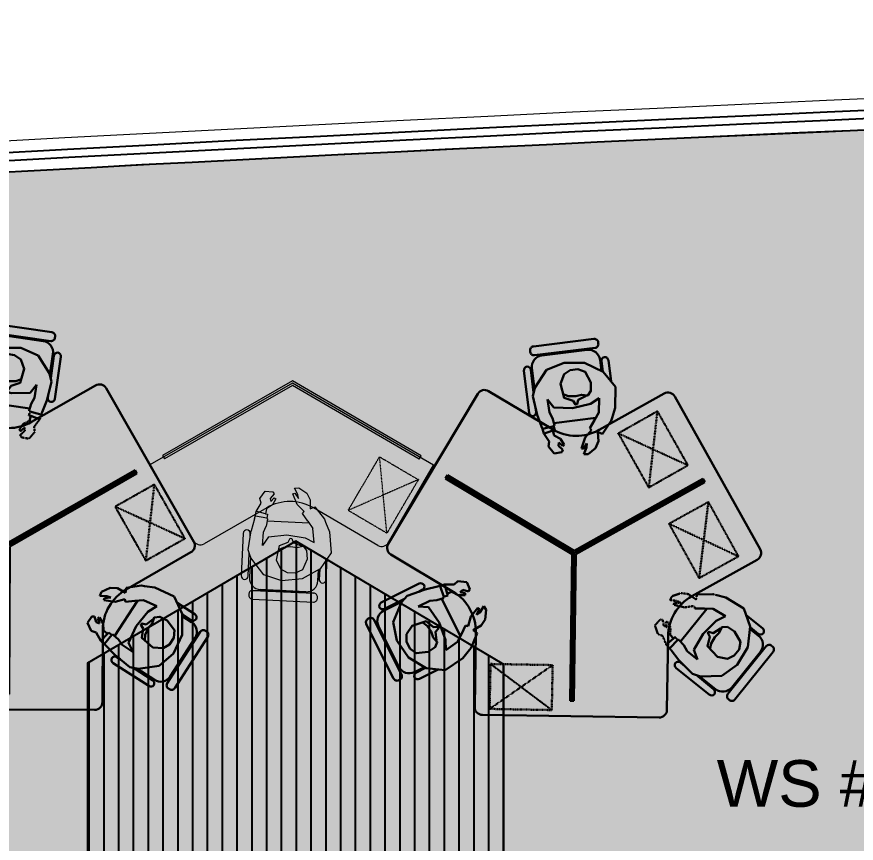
# Model space of a CAD drawing. Header units: millimetres. Extents: x 263321 to 2483465, y 33647 to 614421.
# Drawn here: x 2366611 to 2372014, y 422516 to 427832 of the extents above; entities that cross this region are included whole.
import ezdxf

# ---------------------------------------------------------------- set-up
doc = ezdxf.new("R2010")
doc.units = ezdxf.units.MM
doc.linetypes.add('( Hidden )', pattern=[0.375, 0.25, -0.125])
doc.linetypes.add('HIDDEN2', pattern=[0.1875, 0.125, -0.0625])
for name, color, linetype in [('A-PLAN -GLASS FRAME', 4, 'Continuous'), ('A-PLAN-TEXT', 4, 'Continuous'), ('CEILING TOA', 250, 'Continuous'), ('FLOORING TOA', 7, 'Continuous')]:
    doc.layers.add(name, color=color, linetype=linetype)
for name, color, linetype, lineweight in [('A-PLAN-THIN', 251, 'Continuous', 15), ('FURNITURE', 30, 'Continuous', 5), ('TOA-FL-CPT-1', 8, 'Continuous', 5)]:
    doc.layers.add(name, color=color, linetype=linetype, lineweight=lineweight)
doc.styles.add('ARIAL', font='arial.ttf')

# ---------------------------------------------------------------- blocks, each defined once
blk = doc.blocks.new('bhguyfjhg')
at = {"layer": 'FURNITURE', "color": 20, "lineweight": 30}
for p, q in [((565286.4, -8857.1), (564312.2, -9419.7)), ((565595, -9291.4), (565354.7, -8875.4)), ((566328.1, -9441.4), (565854.8, -9441.4)), ((564534.1, -9903.8), (564293.9, -9488)), ((566378.1, -10628.9), (566378.1, -9491.4)), ((564534.1, -10203.9), (564293.9, -10619.7)), ((565286.4, -11250.7), (564312.2, -10688)), ((566328.1, -10678.9), (565847.6, -10678.9)), ((565587.8, -10828.8), (565354.7, -11232.4))]:
    blk.add_line(p, q, dxfattribs=at)
at = {"layer": 'FURNITURE', "color": 8, "lineweight": 30, "ltscale": 5}
for p, q in [((565794.3, -8834), (565711, -8940.7)), ((565798.4, -8915.3), (565842.7, -8858.6)), ((566219.5, -9050.8), (565910, -8809.1)), ((565945.9, -8845.9), (566178, -9027)), ((565789.1, -8914.3), (565830.1, -8861.9)), ((564085.9, -9850.4), (564220.1, -9831.9)), ((564158.1, -9886.2), (564092.1, -9895.3)), ((564059.8, -10326.9), (564006.3, -9937.9)), ((564154.2, -9894.8), (564082.9, -9904.6)), ((564020.1, -9987.5), (564060.2, -10279.1)), ((566151.1, -11037, 0), (566088.6, -10916.8, 0)), ((566075.4, -11006.9, 0), (566108.6, -11070.7, 0)), ((566080.1, -10998.8, 0), (566110.9, -11057.9, 0)), ((565777.2, -11333.6, 0), (566125.7, -11152.5, 0)), ((566077.2, -11170, 0), (565816, -11305.7, 0))]:
    blk.add_line(p, q, dxfattribs=at)
at = {"layer": 'FURNITURE', "color": 8, "lineweight": 30}
for p, q in [((565668.9, -8956, 0), (565784.9, -8913.9, 0)), ((565784.9, -8913.9, 0), (565917.4, -8927, 0)), ((565599.1, -9073.6, 0), (565668.9, -8956, 0)), ((565917.4, -8927, 0), (566031.9, -8993.5, 0)), ((566031.9, -8993.5, 0), (566103.8, -9091.4, 0)), ((565583.7, -9139, 0), (565599.1, -9073.6, 0)), ((565720.1, -9073.1, 0), (565674.2, -9153.4, 0)), ((565750, -9133.2, 0), (565720.1, -9073.1, 0)), ((566103.8, -9091.4, 0), (566110, -9229.1, 0)), ((565584.1, -9258.8, 0), (565579.3, -9157.5, 0)), ((565673.6, -9209.2, 0), (565674.2, -9153.4, 0)), ((565835.5, -9216.1, 0), (565750, -9133.2, 0)), ((565673.6, -9209.2, 0), (565672.9, -9270.5, 0)), ((565938.9, -9275, 0), (565835.5, -9216.1, 0)), ((566110, -9229.1, 0), (566094, -9281.6, 0)), ((566001.1, -9250.5, 0), (565948.2, -9316.2, 0)), ((566094, -9281.6, 0), (566007.7, -9369.6, 0)), ((565878.1, -9368.9, 0), (565911.3, -9338.5, 0)), ((565948.2, -9316.2, 0), (565911.3, -9338.5, 0)), ((565869, -9405.2, 0), (565860.1, -9396.7, 0)), ((565944.3, -9420.6, 0), (566007.7, -9369.6, 0)), ((565845.3, -9428.3, 0), (565869, -9405.2, 0)), ((564254.4, -9803.2, 0), (564159.8, -9882.4, 0)), ((564391.2, -9801.9, 0), (564254.4, -9803.2, 0)), ((564455.5, -9821.5, 0), (564391.2, -9801.9, 0)), ((564473.7, -9827, 0), (564455.5, -9821.5, 0)), ((564558.9, -9882, 0), (564473.7, -9827, 0)), ((564159.8, -9882.4, 0), (564104.5, -10003.5, 0)), ((564548.5, -9912.3, 0), (564558.9, -9882, 0)), ((564366.9, -9962.4, 0), (564330, -9906.3, 0)), ((564330, -9906.3, 0), (564422.4, -9907, 0)), ((564471, -9934.5, 0), (564422.4, -9907, 0)), ((564471, -9934.5, 0), (564524.4, -9964.7, 0)), ((564607.2, -9907.7, 0), (564548.5, -9912.3, 0)), ((564650.6, -9925.8, 0), (564607.2, -9907.7, 0)), ((564691.1, -9972.4, 0), (564650.6, -9925.8, 0)), ((564395.7, -10077.9, 0), (564366.9, -9962.4, 0)), ((564524.4, -9964.7, 0), (564535.2, -9952, 0)), ((564535.2, -9952, 0), (564584.1, -9993.3, 0)), ((564584.1, -9993.3, 0), (564654.2, -10015.1, 0)), ((564657.3, -10001.7, 0), (564622, -9981.1, 0)), ((564622, -9981.1, 0), (564647.3, -9983.3, 0)), ((564647.3, -9983.3, 0), (564690.5, -10000.8, 0)), ((564690.5, -10000.8, 0), (564691.1, -9972.4, 0)), ((564104.5, -10003.5, 0), (564104.5, -10135.9, 0)), ((564654.2, -10015.1, 0), (564657.3, -10001.7, 0)), ((564394.6, -10197, 0), (564395.7, -10077.9, 0)), ((564104.5, -10135.9, 0), (564153, -10247.3, 0)), ((564595.4, -10152, 0), (564574.2, -10193, 0)), ((564632.5, -10128, 0), (564595.4, -10152, 0)), ((564617.9, -10161.8, 0), (564639.4, -10138.4, 0)), ((564639.4, -10138.4, 0), (564632.5, -10128, 0)), ((564665, -10134.8, 0), (564639.1, -10163.7, 0)), ((564679.9, -10142, 0), (564665, -10134.8, 0)), ((564689.2, -10191.5, 0), (564679.9, -10142, 0)), ((564425.6, -10225.7, 0), (564463.4, -10204.9, 0)), ((564506.4, -10191.5, 0), (564463.4, -10204.9, 0)), ((564510.2, -10191.2, 0), (564505.7, -10191.6, 0)), ((564511.6, -10197.2, 0), (564510.2, -10191.2, 0)), ((564539.5, -10189.9, 0), (564511.6, -10197.2, 0)), ((564542.3, -10201.9, 0), (564539.5, -10189.9, 0)), ((564574.2, -10193, 0), (564542.3, -10201.9, 0)), ((564639.1, -10163.7, 0), (564617.9, -10161.8, 0)), ((564645.1, -10228.5, 0), (564689.2, -10191.5, 0)), ((564153, -10247.3, 0), (564269, -10321.8, 0)), ((564342.3, -10238.4, 0), (564425.6, -10225.7, 0)), ((564532.5, -10269.1, 0), (564562.5, -10260.1, 0)), ((564562.5, -10260.1, 0), (564612.4, -10223.6, 0)), ((564612.4, -10223.6, 0), (564645.1, -10228.5, 0)), ((564322.4, -10334.3, 0), (564441.9, -10304, 0)), ((564517.8, -10274.8, 0), (564441.9, -10304, 0)), ((564517.8, -10274.8, 0), (564532.5, -10269.1, 0)), ((564269, -10321.8, 0), (564322.4, -10334.3, 0)), ((565679.1, -10630.4, 0), (565701.9, -10613.5, 0)), ((565718.3, -10655.6, 0), (565679.1, -10630.4, 0)), ((565701.9, -10613.5, 0), (565763.3, -10619.6, 0)), ((565763.3, -10619.6, 0), (565803.1, -10644.6, 0)), ((565688.4, -10668.3, 0), (565697.5, -10658, 0)), ((565746.6, -10712.9, 0), (565688.4, -10668.3, 0)), ((565697.5, -10658, 0), (565734.7, -10675, 0)), ((565734.7, -10675, 0), (565718.3, -10655.6, 0)), ((565803.1, -10644.6, 0), (565833.4, -10695.2, 0)), ((565833.4, -10695.2, 0), (565852, -10669.2, 0)), ((565852, -10669.2, 0), (565946.2, -10707, 0)), ((565519.5, -10799, 0), (565524.2, -10741.6, 0)), ((565524.2, -10741.6, 0), (565569.9, -10720.6, 0)), ((565569.9, -10720.6, 0), (565584.4, -10728.6, 0)), ((565584.4, -10728.6, 0), (565575.8, -10766.5, 0)), ((565596.3, -10751.6, 0), (565608.7, -10751.2, 0)), ((565608.7, -10751.2, 0), (565610.6, -10795.4, 0)), ((565808.6, -10729, 0), (565746.6, -10712.9, 0)), ((565804.5, -10745.1, 0), (565808.6, -10729, 0)), ((565860, -10771.2, 0), (565804.5, -10745.1, 0)), ((565946.2, -10707, 0), (565961.2, -10718.7, 0)), ((565961.2, -10718.7, 0), (566014.3, -10759.8, 0)), ((565542.3, -10822.9, 0), (565519.5, -10799, 0)), ((565575.8, -10766.5, 0), (565589.6, -10782.7, 0)), ((565610.6, -10795.4, 0), (565589.3, -10836.3, 0)), ((565589.6, -10782.7, 0), (565596.3, -10751.6, 0)), ((565860, -10771.2, 0), (565910.5, -10795, 0)), ((565964.4, -10870.1, 0), (565910.5, -10795, 0)), ((566014.3, -10759.8, 0), (566092.2, -10872.2, 0)), ((565541.3, -10884.7, 0), (565542.3, -10822.9, 0)), ((565589.3, -10836.3, 0), (565600.5, -10867.5, 0)), ((565551.3, -10914.4, 0), (565541.3, -10884.7, 0)), ((565600.5, -10867.5, 0), (565611.9, -10862.9, 0)), ((565611.9, -10862.9, 0), (565622.1, -10889.9, 0)), ((565622.1, -10889.9, 0), (565627.8, -10887.6, 0)), ((565627.8, -10887.6, 0), (565630.1, -10891.5, 0)), ((565629.7, -10890.9, 0), (565643.6, -10933.7, 0)), ((565786.4, -10915.6, 0), (565897.3, -10872.4, 0)), ((565897.3, -10872.4, 0), (565964.4, -10870.1, 0)), ((566092.2, -10872.2, 0), (566082.3, -10995.2, 0)), ((565555.2, -10929.6, 0), (565551.3, -10914.4, 0)), ((565555.2, -10929.6, 0), (565575.2, -11008.5, 0)), ((565648.5, -10976.6, 0), (565643.6, -10933.7, 0)), ((565689.9, -10985.3, 0), (565786.4, -10915.6, 0)), ((565619.5, -11123.5, 0), (565575.2, -11008.5, 0)), ((565686.3, -11051.9, 0), (565648.5, -10976.6, 0)), ((566082.3, -10995.2, 0), (566015.4, -11110.3, 0)), ((565660.5, -11159.9, 0), (565619.5, -11123.5, 0)), ((566015.4, -11110.3, 0), (565907.3, -11186.8)), ((565788.3, -11211.5, 0), (565660.5, -11159.9, 0)), ((565907.3, -11186.8), (565788.3, -11211.5, 0))]:
    blk.add_line(p, q, dxfattribs=at)
at = {"layer": 'FURNITURE', "color": 20, "linetype": 'HIDDEN2', "lineweight": 30, "ltscale": 0.3}
for p, q in [((565334.6, -8995.6), (565130.7, -9445.5)), ((564987.2, -9194), (565477.8, -9246.6)), ((564753.6, -9329), (564554, -9780.2)), ((564408.1, -9530.7), (564899.7, -9579)), ((566340.2, -10182.8), (566049.2, -10581.2)), ((566338.2, -10582.8), (566050.6, -10181.2))]:
    blk.add_line(p, q, dxfattribs=at)
at = {"layer": 'FURNITURE', "color": 8, "linetype": '( Hidden )', "lineweight": 30, "ltscale": 2}
for p, q in [((565579.3, -9157.5, 0), (565583.7, -9139, 0)), ((565582, -9313.5, 0), (565615.5, -9265, 0)), ((565615.5, -9265, 0), (565584.1, -9258.8, 0)), ((565672.9, -9270.5, 0), (565656.5, -9273.5, 0)), ((565656.5, -9273.5, 0), (565667.6, -9336.5, 0)), ((565575.8, -9360.1, 0), (565582, -9313.5, 0)), ((565667.6, -9336.5, 0), (565651.3, -9408, 0)), ((565595.8, -9418.5, 0), (565575.8, -9360.1, 0)), ((565627.3, -9386.1, 0), (565620.7, -9432.2, 0)), ((565638.1, -9363.1, 0), (565627.3, -9386.1, 0)), ((565638.1, -9404, 0), (565638.1, -9363.1, 0)), ((565860.1, -9396.7, 0), (565880.4, -9376.3, 0)), ((565620.7, -9432.2, 0), (565595.8, -9418.5, 0)), ((565651.3, -9408, 0), (565638.1, -9404, 0)), ((565759.8, -9446.1, 0), (565799.2, -9426, 0)), ((565765.3, -9457.2, 0), (565759.8, -9446.1, 0)), ((565796.4, -9450.4, 0), (565765.3, -9457.2, 0)), ((565787.3, -9469.7, 0), (565796.4, -9450.4, 0)), ((565799.2, -9426, 0), (565845.3, -9428.3, 0)), ((565909.2, -9451.8, 0), (565852.6, -9476.7, 0)), ((565932.1, -9430.5, 0), (565909.2, -9451.8, 0)), ((565944.3, -9420.6, 0), (565932.1, -9430.5, 0)), ((565748, -9494.1, 0), (565749.4, -9477.6, 0)), ((565786.2, -9526.9, 0), (565748, -9494.1, 0)), ((565749.4, -9477.6, 0), (565787.3, -9469.7, 0)), ((565840.4, -9507.4, 0), (565786.2, -9526.9, 0)), ((565852.6, -9476.7, 0), (565840.4, -9507.4, 0))]:
    blk.add_line(p, q, dxfattribs=at)
at = {"layer": 'FURNITURE', "color": 18, "lineweight": 30, "ltscale": 5, "true_color": 0x000000}
for p, q in [((564860.1, -9218.7), (564838.5, -9231.3)), ((564838.5, -10876.5), (564860.1, -10889))]:
    blk.add_line(p, q, dxfattribs=at)
at = {"layer": 'FURNITURE', "color": 20, "lineweight": 30, "ltscale": 5}
for p, q in [((565313.6, -10053.9), (564838.5, -9231.3)), ((565328.1, -10053.9), (564849.3, -9225)), ((565335.3, -10041.4), (564860.1, -9218.7)), ((566278.1, -10041.4), (565335.3, -10041.4)), ((566278.1, -10066.4), (566278.1, -10041.4)), ((565313.6, -10053.9), (564838.5, -10876.5)), ((565328.1, -10053.9), (564849.3, -10882.8)), ((565335.3, -10066.4), (564860.1, -10889)), ((566278.1, -10053.9), (565328.1, -10053.9)), ((566278.1, -10066.4), (565335.3, -10066.4))]:
    blk.add_line(p, q, dxfattribs=at)
at = {"layer": 'FURNITURE', "color": 8, "linetype": '( Hidden )', "lineweight": 30, "ltscale": 3}
for p, q in [((565875.9, -9372, 0), (565878.5, -9368.3, 0)), ((565880.4, -9376.3, 0), (565875.9, -9372, 0))]:
    blk.add_line(p, q, dxfattribs=at)
at = {"layer": 'FURNITURE', "color": 8, "lineweight": 30, "ltscale": 5}
for points in [[(566254.8, -9005.5), (565945.3, -8763.9, 0.414214), (565910.8, -8768.1), (565905.7, -8774.6, 0.414214), (565910, -8809.1), (566219.5, -9050.8, 0.414214), (566253.9, -9046.5), (566259.1, -9040, 0.414214)], [(564003, -10334.7), (563949.5, -9945.7, -0.414214), (563970.4, -9918), (563978.7, -9916.9, -0.414214), (564006.3, -9937.9), (564059.8, -10326.9, -0.414214), (564038.8, -10354.6), (564030.6, -10355.7, -0.414214)]]:
    blk.add_lwpolyline(points, format="xyb", close=True, dxfattribs=at)
for points in [[(565789.1, -8914.3), (565830.1, -8861.9, 0.392119), (565827.3, -8828.6, 0.392119), (565794.3, -8834), (565711, -8940.7)], [(566107.7, -9236.7), (566190.7, -9130.3, 0.414214), (566178, -9027), (565945.9, -8845.9, 0.414214), (565842.7, -8858.6), (565798.4, -8915.3)], [(566038.3, -9338.4), (566022.9, -9358.1, 0.392119), (566025.7, -9391.4, 0.392119), (566058.6, -9386), (566226.3, -9171.2, 0.392119), (566223.5, -9138, 0.392119), (566190.6, -9143.3), (566101.2, -9257.8)], [(564158.1, -9886.2), (564092.1, -9895.3, -0.392119), (564064.8, -9876.2, -0.392119), (564085.9, -9850.4), (564220.1, -9831.9)], [(564276.7, -10323.6), (564143.1, -10342, -0.414214), (564060.2, -10279.1), (564020.1, -9987.5, -0.414214), (564082.9, -9904.6), (564154.2, -9894.8)], [(564399.5, -10314.7), (564424.4, -10311.3, -0.392119), (564451.7, -10330.4, -0.392119), (564430.5, -10356.2), (564160.6, -10393.3, -0.392119), (564133.2, -10374.2, -0.392119), (564154.4, -10348.4), (564298.2, -10328.6)]]:
    blk.add_lwpolyline(points, format="xyb", dxfattribs=at)
at = {"layer": 'FURNITURE', "color": 20, "linetype": 'HIDDEN2', "lineweight": 30, "ltscale": 0.3}
for points in [[(565334.6, -8995.6), (565477.8, -9246.6), (565130.7, -9445.5), (564987.2, -9194)], [(564408.1, -9530.7), (564554, -9780.2), (564899.7, -9579), (564753.6, -9329)], [(566338.2, -10582.8), (566049.2, -10581.2), (566050.6, -10181.2), (566340.2, -10182.8)]]:
    blk.add_lwpolyline(points, close=True, dxfattribs=at)
at = {"layer": 'FURNITURE', "color": 8, "lineweight": 30}
for points in [[(565928, -9169.3), (565896.4, -9163.6), (565856.1, -9140.2), (565828.9, -9112.7), (565791.9, -9096.5), (565789.5, -9060.3), (565818.4, -9013.7), (565884, -8973.9), (565933.4, -8983), (565973.2, -9014), (565993.7, -9057.1), (565982.4, -9122), (565914.4, -9187), (565855.5, -9173.2), (565829.8, -9186.5), (565822.3, -9178.8), (565830.7, -9152), (565800.5, -9104)], [(565938.9, -9275), (566001.1, -9250.5)], [(565877.8, -9377.2), (565930.3, -9429.6)], [(565869, -9405.2), (565910.1, -9454.4)], [(564308.7, -10134.4), (564319.7, -10104.2), (564319.7, -10057.6), (564309.6, -10020.3), (564314.1, -9980.2), (564284, -9959.9), (564229.2, -9961.5), (564161.9, -9998.2), (564144.9, -10045.5), (564151.8, -10095.5), (564178.7, -10134.9), (564240.5, -10157.7), (564330.9, -10131.6), (564348.5, -10073.7), (564372.9, -10058.2), (564370.1, -10047.8), (564342.6, -10041.5), (564316.4, -9991.4)], [(564394.6, -10197), (564342.3, -10238.4)], [(564513.7, -10195.4), (564532.7, -10267.2)], [(564542.3, -10201.9), (564564.2, -10262.2)]]:
    blk.add_lwpolyline(points, dxfattribs=at)
at = {"layer": 'FURNITURE', "color": 8, "lineweight": 30, "ltscale": 5}
for points in [[(565673.8, -9193.6), (565887.4, -9360.4)], [(564457.4, -9926.8), (564494.3, -10195.3)]]:
    blk.add_lwpolyline(points, dxfattribs=at)
at = {"layer": 'FURNITURE', "color": 8, "lineweight": 30, "ltscale": 5, "elevation": 0}
blk.add_lwpolyline([(565874.1, -10777.9), (565633.6, -10902.9)], dxfattribs=at)
at = {"layer": 'FURNITURE', "color": 8, "lineweight": 30, "elevation": 0}
for points in [[(565600.5, -10867.5), (565538.6, -10884.5)], [(565622.3, -10887.2), (565552.8, -10913.1)], [(565790.5, -11019.2), (565808.8, -10992.9), (565846.9, -10965.9), (565883.2, -10952.6), (565913.3, -10925.7), (565947.2, -10938.6), (565977.6, -10984.2), (565986.6, -11060.4), (565957.7, -11101.6), (565913, -11124.9), (565865.3, -11125.6), (565810.9, -11088.3), (565780.1, -10999.5), (565817.1, -10951.7), (565815.7, -10922.8), (565825.8, -10919.1), (565846.8, -10937.9), (565902.9, -10930.4)], [(565689.9, -10985.3), (565686.3, -11051.9)]]:
    blk.add_lwpolyline(points, dxfattribs=at)
at = {"layer": 'FURNITURE', "color": 8, "lineweight": 30, "ltscale": 5, "elevation": 0}
for points in [[(566080.1, -10998.8), (566110.9, -11057.9, 0.392119), (566142.2, -11069.2, 0.392119), (566151.1, -11037), (566088.6, -10916.8)], [(565590.9, -11049.3), (565579.3, -11027, 0.392119), (565548, -11015.8, 0.392119), (565539.1, -11047.9), (565664.8, -11289.7, 0.392119), (565696.2, -11301, 0.392119), (565705, -11268.8), (565638, -11140)], [(565654.6, -11154.6), (565716.8, -11274.3, 0.414214), (565816, -11305.7), (566077.2, -11170, 0.414214), (566108.6, -11070.7), (566075.4, -11006.9)]]:
    blk.add_lwpolyline(points, format="xyb", dxfattribs=at)
blk.add_lwpolyline([(565803.6, -11384.5), (566152.1, -11203.4, 0.414214), (566162.6, -11170.4), (566158.7, -11163, 0.414214), (566125.7, -11152.5), (565777.2, -11333.6, 0.414214), (565766.7, -11366.7), (565770.6, -11374.1, 0.414214)], format="xyb", close=True, dxfattribs=at)
at = {"layer": 'FURNITURE', "color": 20, "lineweight": 30}
for centre, start, end in [((565311.4, -8900.4), 30.0105, 120.0104), ((564337.2, -9463), 120.0104, 210.0105), ((566328.1, -9491.4), 360, 90), ((564337.2, -10644.7), 149.9896, 239.9896), ((566328.1, -10628.9), 270, 360), ((565311.4, -11207.4), 239.9896, 329.9896)]:
    blk.add_arc(centre, 50, start, end, dxfattribs=at)
at = {"layer": 'FURNITURE', "color": 8, "lineweight": 30}
for centre, start, end in [((565854.8, -9141.4), 210.0105, 270), ((564274.3, -10053.9), 329.9896, 30.0105), ((565847.6, -10978.9), 90, 149.9896)]:
    blk.add_arc(centre, 300, start, end, dxfattribs=at)
blk = doc.blocks.new('VDFGDVC')
at = {"layer": 'FURNITURE', "color": 18, "ltscale": 5, "true_color": 0x000000}
for p, q in [((1311642.2, 452915.2), (1311641, 451865.2)), ((1311629.6, 452815.2), (1311628.5, 451858)), ((1311654.6, 452815.2), (1311629.6, 452815.2)), ((1311654.6, 452815.2), (1311653.5, 451872.4)), ((1311628.5, 451858), (1312463.1, 451374.8)), ((1311641, 451865.2), (1312555.9, 451335.5)), ((1311653.5, 451872.4), (1312475.6, 451396.4)), ((1312463.1, 451374.8), (1312475.6, 451396.4))]:
    blk.add_line(p, q, dxfattribs=at)
at = {"layer": 'FURNITURE', "color": 18, "true_color": 0x000000}
for p, q in [((1312217.2, 452914.6), (1311642.2, 452915.2)), ((1312267.1, 452864.5), (1312266.6, 452384.1)), ((1312416.3, 452124.1), (1312819.6, 451890.6)), ((1312837.8, 451822.2), (1312555.9, 451335.5))]:
    blk.add_line(p, q, dxfattribs=at)
at = {"layer": 'FURNITURE', "color": 18, "linetype": 'HIDDEN2', "lineweight": 0, "ltscale": 0.3, "true_color": 0x000000}
for p, q in [((1312171, 452874.8), (1311769.1, 452587.7)), ((1311771, 452877.2), (1312169.1, 452585.8))]:
    blk.add_line(p, q, dxfattribs=at)
at = {"layer": 'FURNITURE', "color": 18, "lineweight": 0, "ltscale": 5, "true_color": 0x000000}
for p, q in [((1312625, 452687.2, 0), (1312504.8, 452624.8, 0)), ((1312586.8, 452616.3, 0), (1312645.9, 452646.9, 0)), ((1312594.9, 452611.5, 0), (1312658.7, 452644.6, 0)), ((1312921.3, 452312.9, 0), (1312740.5, 452661.6, 0)), ((1312757.9, 452613.2, 0), (1312893.4, 452351.8, 0))]:
    blk.add_line(p, q, dxfattribs=at)
at = {"layer": 'FURNITURE', "color": 18, "lineweight": 0, "true_color": 0x000000}
for p, q in [((1312347.7, 452550.7, 0), (1312460.2, 452628.5, 0)), ((1312460.2, 452628.5, 0), (1312583.2, 452618.4, 0)), ((1312583.2, 452618.4, 0), (1312698.2, 452551.4, 0)), ((1312306.5, 452497.6, 0), (1312347.7, 452550.7, 0)), ((1312698.2, 452551.4, 0), (1312774.6, 452443.2)), ((1312256.9, 452388.5, 0), (1312294.8, 452482.6, 0)), ((1312294.8, 452482.6, 0), (1312306.5, 452497.6, 0)), ((1312457.9, 452500.7, 0), (1312382.8, 452446.8, 0)), ((1312460.1, 452433.5, 0), (1312457.9, 452500.7, 0)), ((1312359, 452396.3, 0), (1312382.8, 452446.8, 0)), ((1312503.3, 452322.6, 0), (1312460.1, 452433.5, 0)), ((1312774.6, 452443.2), (1312799.2, 452324.2, 0)), ((1312232.3, 452339.6, 0), (1312282.9, 452369.8, 0)), ((1312282.9, 452369.8, 0), (1312256.9, 452388.5, 0)), ((1312359, 452396.3, 0), (1312332.8, 452340.9, 0)), ((1312207.2, 452299.9, 0), (1312232.3, 452339.6, 0)), ((1312316.6, 452345, 0), (1312300.5, 452283.1, 0)), ((1312332.8, 452340.9, 0), (1312316.6, 452345, 0)), ((1312572.8, 452226, 0), (1312503.3, 452322.6, 0)), ((1312799.2, 452324.2, 0), (1312747.4, 452196.4, 0)), ((1312201.1, 452238.5, 0), (1312207.2, 452299.9, 0)), ((1312262.6, 452271.2, 0), (1312243.2, 452254.8, 0)), ((1312245.6, 452234, 0), (1312262.6, 452271.2, 0)), ((1312300.5, 452283.1, 0), (1312255.8, 452224.9, 0)), ((1312217.9, 452215.6, 0), (1312201.1, 452238.5, 0)), ((1312243.2, 452254.8, 0), (1312217.9, 452215.6, 0)), ((1312255.8, 452224.9, 0), (1312245.6, 452234, 0)), ((1312639.5, 452222.3, 0), (1312564, 452184.7, 0)), ((1312450.4, 452148.2, 0), (1312477.3, 452158.3, 0)), ((1312475.1, 452164, 0), (1312479, 452166.3, 0)), ((1312477.3, 452158.3, 0), (1312475.1, 452164, 0)), ((1312478.4, 452166, 0), (1312521.2, 452179.8, 0)), ((1312564, 452184.7, 0), (1312521.2, 452179.8, 0)), ((1312711, 452155.4, 0), (1312595.9, 452111.3, 0)), ((1312747.4, 452196.4, 0), (1312711, 452155.4, 0)), ((1312308, 452106.3, 0), (1312316, 452120.8, 0)), ((1312329, 452060.6, 0), (1312308, 452106.3, 0)), ((1312316, 452120.8, 0), (1312353.9, 452112.2, 0)), ((1312338.7, 452145.1, 0), (1312382.9, 452146.9, 0)), ((1312339, 452132.7, 0), (1312338.7, 452145.1, 0)), ((1312370.1, 452125.9, 0), (1312339, 452132.7, 0)), ((1312353.9, 452112.2, 0), (1312370.1, 452125.9, 0)), ((1312382.9, 452146.9, 0), (1312423.7, 452125.6, 0)), ((1312423.7, 452125.6, 0), (1312454.9, 452136.8, 0)), ((1312454.9, 452136.8, 0), (1312450.4, 452148.2, 0)), ((1312517, 452091.4, 0), (1312595.9, 452111.3, 0)), ((1312386.4, 452055.8, 0), (1312329, 452060.6, 0)), ((1312410.2, 452078.6, 0), (1312386.4, 452055.8, 0)), ((1312472.1, 452077.6, 0), (1312410.2, 452078.6, 0)), ((1312501.8, 452087.5, 0), (1312472.1, 452077.6, 0)), ((1312517, 452091.4, 0), (1312501.8, 452087.5, 0))]:
    blk.add_line(p, q, dxfattribs=at)
at = {"layer": 'FURNITURE', "color": 18, "linetype": 'HIDDEN2', "lineweight": 0, "ltscale": 0.3, "true_color": 0x000000}
blk.add_lwpolyline([(1312171, 452874.8), (1312169.1, 452585.8), (1311769.1, 452587.7), (1311771, 452877.2)], close=True, dxfattribs=at)
at = {"layer": 'FURNITURE', "color": 18, "ltscale": 5, "true_color": 0x000000, "elevation": 0}
blk.add_lwpolyline([(1312972.2, 452339.3), (1312791.5, 452688, 0.414214), (1312758.4, 452698.5), (1312751, 452694.7, 0.414214), (1312740.5, 452661.6), (1312921.3, 452312.9, 0.414214), (1312954.3, 452302.5), (1312961.7, 452306.3, 0.414214)], format="xyb", close=True, dxfattribs=at)
for points in [[(1312586.8, 452616.3), (1312645.9, 452646.9, 0.392119), (1312657.2, 452678.3, 0.392119), (1312625, 452687.2), (1312504.8, 452624.8)], [(1312742.1, 452190.5), (1312861.9, 452252.6, 0.414214), (1312893.4, 452351.8), (1312757.9, 452613.2, 0.414214), (1312658.7, 452644.6), (1312594.9, 452611.5)], [(1312636.7, 452127), (1312614.4, 452115.4, 0.392119), (1312603.2, 452084.1, 0.392119), (1312635.3, 452075.2), (1312877.2, 452200.6, 0.392119), (1312888.5, 452232, 0.392119), (1312856.4, 452240.8), (1312727.5, 452174)]]:
    blk.add_lwpolyline(points, format="xyb", dxfattribs=at)
at = {"layer": 'FURNITURE', "color": 18, "lineweight": 0, "true_color": 0x000000, "elevation": 0}
for points in [[(1312606.9, 452326.6), (1312580.5, 452345), (1312553.6, 452383), (1312540.3, 452419.4), (1312513.5, 452449.5), (1312526.4, 452483.4), (1312572.1, 452513.7), (1312648.2, 452522.6), (1312689.4, 452493.7), (1312712.6, 452449), (1312713.3, 452401.3), (1312676, 452347), (1312587.1, 452316.2), (1312539.4, 452353.3), (1312510.4, 452351.9), (1312506.8, 452362), (1312525.6, 452382.9), (1312518.1, 452439.1)], [(1312572.8, 452226), (1312639.5, 452222.3)], [(1312474.6, 452158.5), (1312500.5, 452089)], [(1312454.9, 452136.8), (1312471.8, 452074.9)]]:
    blk.add_lwpolyline(points, dxfattribs=at)
at = {"layer": 'FURNITURE', "color": 18, "ltscale": 5, "true_color": 0x000000, "elevation": 0}
blk.add_lwpolyline([(1312365.6, 452410.5), (1312490.4, 452169.8)], dxfattribs=at)
at = {"layer": 'FURNITURE', "color": 18, "true_color": 0x000000}
for centre, radius, start, end in [((1312217.1, 452864.6), 50, 359.9374, 89.9374), ((1312566.6, 452383.7), 300, 179.9374, 239.927), ((1312794.5, 451847.3), 50, 329.927, 59.927)]:
    blk.add_arc(centre, radius, start, end, dxfattribs=at)

msp = doc.modelspace()

# ---------------------------------------------------------------- hatches: boundary and pattern name
at = {"layer": 'CEILING TOA', "true_color": 0x7aafdf}
h = msp.add_hatch(dxfattribs=at)
h.set_pattern_fill('ANSI31', color=143, scale=30, angle=45)
h.set_pattern_definition([(90, (13069.08, -8478.74), (-95.25, 0), [])])
h.paths.add_polyline_path([(2368406.236, 424459.669), (2367065.515, 423673.095), (2367065.515, 422128.942), (2368406.232, 421368.578), (2369746.957, 422128.943), (2369746.957, 423666.164)])
at = {"layer": 'TOA-FL-CPT-1', "true_color": 0xc7c8ca}
h = msp.add_hatch(dxfattribs=at)
h.set_pattern_fill('AR-PARQ1', color=9, scale=3)
h.set_pattern_definition([(90, (90021.1, 24147), (-914.4, 914.4), [914.4, -914.4]), (90, (90173.5, 24147), (-914.4, 914.4), [914.4, -914.4]), (90, (90325.9, 24147), (-914.4, 914.4), [914.4, -914.4]), (90, (90478.3, 24147), (-914.4, 914.4), [914.4, -914.4]), (90, (90630.7, 24147), (-914.4, 914.4), [914.4, -914.4]), (90, (90783.1, 24147), (-914.4, 914.4), [914.4, -914.4]), (90, (90935.5, 24147), (-914.4, 914.4), [914.4, -914.4]), (0, (90021.1, 25061.4), (914.4, -914.4), [914.4, -914.4]), (0, (90021.1, 25213.8), (914.4, -914.4), [914.4, -914.4]), (0, (90021.1, 25366.2), (914.4, -914.4), [914.4, -914.4]), (0, (90021.1, 25518.6), (914.4, -914.4), [914.4, -914.4]), (0, (90021.1, 25671), (914.4, -914.4), [914.4, -914.4]), (0, (90021.1, 25823.4), (914.4, -914.4), [914.4, -914.4]), (0, (90021.1, 25975.8), (914.4, -914.4), [914.4, -914.4])])
edge = h.paths.add_edge_path()
edge.add_arc((2396128.727, -119195.432), 546828.493, 90.92532943, 95.29958843)
edge.add_line((2345621.769, 425295.567), (2345621.769, 409482.052))
edge.add_line((2345621.769, 409482.052), (2347129.201, 409481.857))
edge.add_arc((2347102.083, 408732.348), 750, 0, 87.9279, ccw=False)
edge.add_line((2347852.083, 408732.348), (2347852.23, 389991.103))
edge.add_line((2347852.23, 389991.103), (2342396.706, 389991.103))
edge.add_line((2342396.706, 389991.103), (2342397.172, 380682.159))
edge.add_line((2342397.172, 380682.159), (2351396.796, 380682.159))
edge.add_line((2351396.796, 380682.159), (2351396.796, 379682.052))
edge.add_line((2351396.796, 379682.052), (2350496.796, 379682.052))
edge.add_line((2350496.796, 379682.052), (2350496.796, 377891.004))
edge.add_arc((2372893.597, 61240.666), 317441.417, 85.95303216, 94.04581501, ccw=False)
edge.add_line((2395296.77, 377890.553), (2395296.77, 379682.052))
edge.add_line((2395296.77, 379682.052), (2394396.796, 379682.052))
edge.add_line((2394396.796, 379682.052), (2394396.796, 380682.052))
edge.add_line((2394396.796, 380682.052), (2405177.531, 380682.052))
edge.add_line((2405177.531, 380682.052), (2405177.531, 389182.052))
edge.add_line((2405177.531, 389182.052), (2406496.796, 389182.052))
edge.add_line((2406496.796, 389182.052), (2406496.796, 383082.052))
edge.add_line((2406496.796, 383082.052), (2408136.796, 383082.052))
edge.add_line((2408136.796, 383082.052), (2408136.796, 389182.052))
edge.add_line((2408136.796, 389182.052), (2413779.159, 389181.861))
edge.add_line((2413779.159, 389181.861), (2414010.251, 390682.052))
edge.add_line((2414010.251, 390682.052), (2405396.796, 390682.052))
edge.add_line((2405396.796, 390682.052), (2405396.796, 411581.926))
edge.add_line((2405396.796, 411581.926), (2403146.796, 411581.926))
edge.add_arc((2403146.796, 411881.926), 300, 180, 270, ccw=False)
edge.add_line((2402846.796, 411881.926), (2402846.796, 413382.052))
edge.add_arc((2403146.796, 413382.052), 300, 90, 180, ccw=False)
edge.add_line((2403146.796, 413682.052), (2417553.202, 413682.052))
edge.add_line((2417553.202, 413682.052), (2417799.7, 415282.257))
edge.add_line((2417799.7, 415282.257), (2411837.001, 415281.729))
edge.add_line((2411837.001, 415281.729), (2411837.001, 417657.174))
edge.add_line((2411837.001, 417657.174), (2416421.528, 417657.174))
edge.add_line((2416421.528, 417657.174), (2416421.528, 418657.174))
edge.add_line((2416421.528, 418657.174), (2411836.796, 418657.174))
edge.add_line((2411836.796, 418657.174), (2411836.796, 421262.052))
edge.add_line((2411836.796, 421262.052), (2410296.796, 421262.052))
edge.add_line((2410296.796, 421262.052), (2410296.796, 415281.575))
edge.add_line((2410296.796, 415281.575), (2402846.796, 415281.575))
edge.add_line((2402846.796, 415281.575), (2402846.796, 424532.052))
edge.add_line((2402846.796, 424532.052), (2402846.796, 424581.286))
edge.add_line((2402846.796, 424581.286), (2395396.796, 424582.052))
edge.add_line((2395396.796, 424582.052), (2395396.796, 423682.052))
edge.add_line((2395396.796, 423682.052), (2394396.796, 423682.052))
edge.add_line((2394396.796, 423682.052), (2394396.796, 424581.86))
edge.add_line((2394396.796, 424581.86), (2387296.514, 424582.052))
edge.add_line((2387296.514, 424582.052), (2387297.806, 427561.749))
h.paths.add_polyline_path([(2357571.796, 409582.052), (2403896.373, 409582.052), (2403899.547, 394952.31), (2375096.795, 394783.782), (2375096.795, 396862.052), (2373596.796, 396864.771), (2373596.796, 394782.052), (2369971.795, 394800.838), (2370046.875, 396862.052), (2368385.069, 396703.686), (2368471.796, 394819.625), (2357571.796, 394782.052)], flags=16)
h.paths.add_polyline_path([(2363596.796, 414832.306), (2384296.459, 414782.218), (2384296.434, 411581.926), (2384538.462, 411581.927), (2384538.462, 409582.052), (2378653.494, 409582.052), (2378650.056, 411581.898), (2363596.796, 411631.98)], flags=16)
h.paths.add_polyline_path([(2392707.043, 411682.849), (2384396.821, 411683.632), (2384396.821, 414782.218), (2392707.043, 414781.434)], flags=16)
h.paths.add_polyline_path([(2400346.796, 422010.357), (2401546.802, 422010.357), (2401546.802, 416210.358), (2400346.796, 416210.358)], flags=16)
h.paths.add_polyline_path([(2349453.189, 392877.837), (2349451.159, 392879.273), (2349451.159, 390061.804), (2349453.189, 390060.368)], flags=16)
h.paths.add_polyline_path([(2379396.791, 389980.182), (2384396.796, 389980.182), (2384396.796, 392980.182), (2379396.791, 392980.182)], flags=16)

# ---------------------------------------------------------------- linework, layer by layer
at = {"layer": 'A-PLAN -GLASS FRAME', "ltscale": 500, "elevation": 0}
msp.add_lwpolyline([(2408771.796, 424757.052), (2408821.796, 424757.052), (2408821.796, 427608.784, 0.0318811), (2339271.796, 424794.154), (2339271.796, 409657.052), (2339321.796, 409657.052), (2339321.796, 424749.629, -0.03183712), (2408771.796, 427559.438)], format="xyb", close=True, dxfattribs=at)
at = {"layer": 'A-PLAN-THIN', "elevation": 0}
msp.add_lwpolyline([(2408896.796, 424682.052), (2408896.796, 427682.052, 0.0319456), (2339196.796, 424861.717), (2339196.796, 409582.052), (2339396.796, 409582.052), (2339396.796, 424682.052, -0.03177259), (2408696.796, 427486.155)], format="xyb", dxfattribs=at)
at = {"layer": 'CEILING TOA'}
msp.add_lwpolyline([(2368406.236, 424459.669), (2367065.515, 423673.095), (2367065.515, 422128.942), (2368406.232, 421368.578), (2369746.957, 422128.943), (2369746.957, 423666.164), (2368406.236, 424459.669)], dxfattribs=at)
at = {"layer": 'FLOORING TOA', "elevation": 0}
msp.add_lwpolyline([(2387297.806, 427561.749, 0.01908862), (2345621.769, 425295.567), (2345621.769, 409482.052), (2347129.201, 409481.857, -0.40366033), (2347852.083, 408732.348), (2347852.23, 389991.103), (2342396.706, 389991.103), (2342397.172, 380682.159), (2351396.796, 380682.159), (2351396.796, 379682.052), (2350496.796, 379682.052), (2350496.796, 377891.004, -0.03532611), (2395296.77, 377890.553)], format="xyb", dxfattribs=at)

# ---------------------------------------------------------------- block references
at = {"layer": 'FURNITURE', "linetype": 'ByBlock'}
for p, rotation in [((1870935.278, 152295.085, 0), 29.78945594320465), ((2388326.995, 989509.276, 0), 269.1814546265568)]:
    msp.add_blockref('bhguyfjhg', p, dxfattribs=dict(at, rotation=rotation))
at = {"layer": 'FURNITURE', "rotation": 239.893811155361}
msp.add_blockref('VDFGDVC', (2635402.897, 1786829.294, 0), dxfattribs=at)
at = {"layer": 'FURNITURE', "linetype": 'ByBlock', "xscale": -1, "rotation": 149.7808424191755}
msp.add_blockref('bhguyfjhg', (1872978.412, 697206.821, 0), dxfattribs=at)

# ---------------------------------------------------------------- texts
at = {"layer": 'A-PLAN-TEXT', "insert": (2371977.929, 423050.366, 0), "char_height": 300, "width": 9413.07212, "attachment_point": 2, "style": 'ARIAL'}
msp.add_mtext('\\pxi0.00161;WS #126', dxfattribs=at)

doc.saveas('drawing.dxf')
